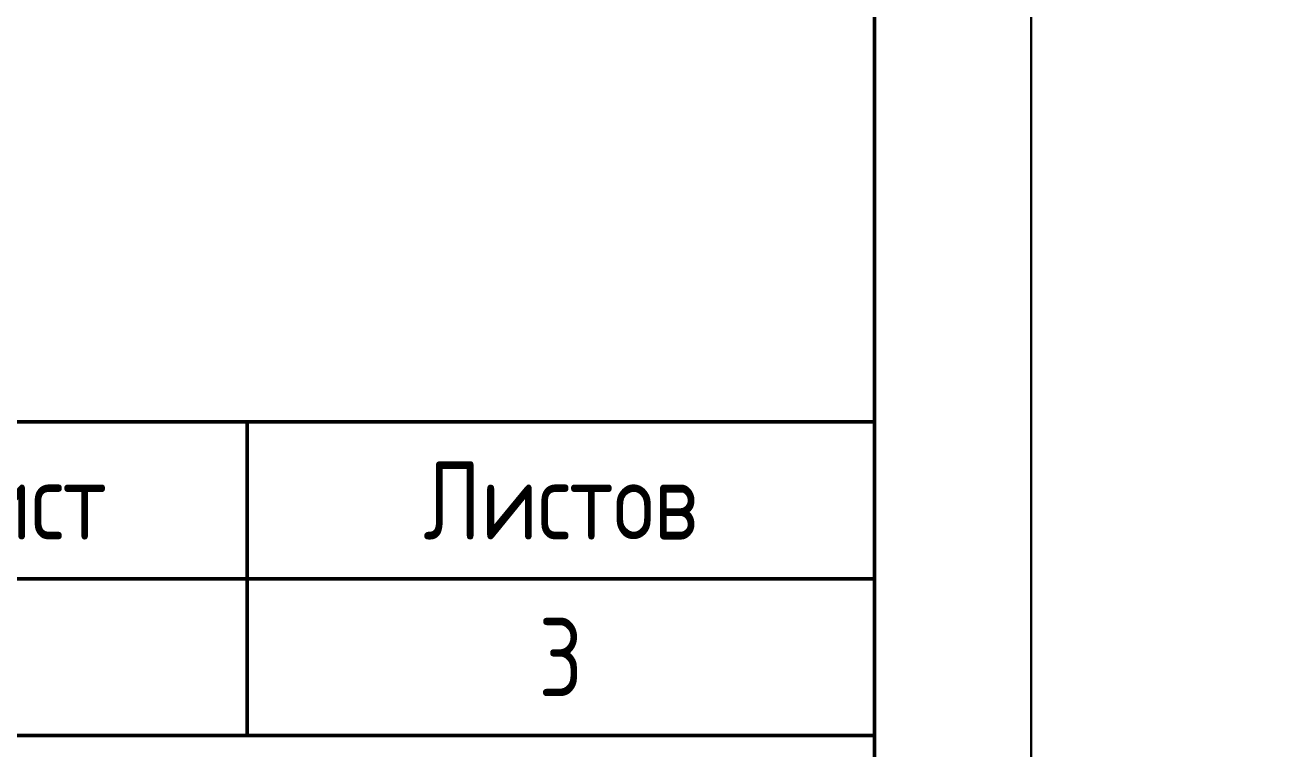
# Model space of a CAD drawing. Header units: millimetres. Extents: x -1117 to 6417, y -90 to 586.
# Drawn here: x -872.07 to -832.07, y 19.57 to 42.66 of the extents above; entities that cross this region are included whole.
import ezdxf

# ---------------------------------------------------------------- set-up
doc = ezdxf.new("R2010")
doc.units = ezdxf.units.MM
doc.styles.add('Gost_type_A', font='GOST_A.TTF')

# ---------------------------------------------------------------- blocks, each defined once
blk = doc.blocks.new('Формат_А4')
blk.add_lwpolyline([(0, 297), (0, 0), (-210, 0), (-210, 297)], close=True)
at = {"lineweight": 50}
blk.add_lwpolyline([(-190, 292), (-5, 292), (-5, 5), (-190, 5)], close=True, dxfattribs=at)
blk = doc.blocks.new('Штамп большой нижний текстовый')
at = {"lineweight": 50}
for points in [[(-120, 25), (0, 25), (0, 40), (-120, 40)], [(-35, 20), (-35, 25), (-20, 25), (-20, 20)], [(-20, 20), (-20, 25), (0, 25), (0, 20)], [(-35, 15), (-35, 20), (-20, 20), (-20, 15)], [(-20, 15), (-20, 20), (0, 20), (0, 15)], [(-50, 15), (0, 15), (0, 0), (-50, 0)]]:
    blk.add_lwpolyline(points, close=True, dxfattribs=at)
at = {"char_height": 2.5, "attachment_point": 5, "style": 'Gost_type_A'}
for s, insert, width in [('Лист', (-27.5, 22.5), 15), ('Листов', (-10, 22.5), 20)]:
    blk.add_mtext(s, dxfattribs=dict(at, insert=insert, width=width))

msp = doc.modelspace()

# ---------------------------------------------------------------- block references
at = {"color": 1}
for name, p in [('Формат_А4', (-840, 0)), ('Формат_А4', (-630, 0)), ('Штамп большой нижний текстовый', (-845, 5))]:
    msp.add_blockref(name, p, dxfattribs=at)

# ---------------------------------------------------------------- texts
at = {"insert": (-855, 22.5), "char_height": 2.5, "width": 20, "attachment_point": 5, "style": 'Gost_type_A'}
msp.add_mtext('3', dxfattribs=at)

doc.saveas('drawing.dxf')
